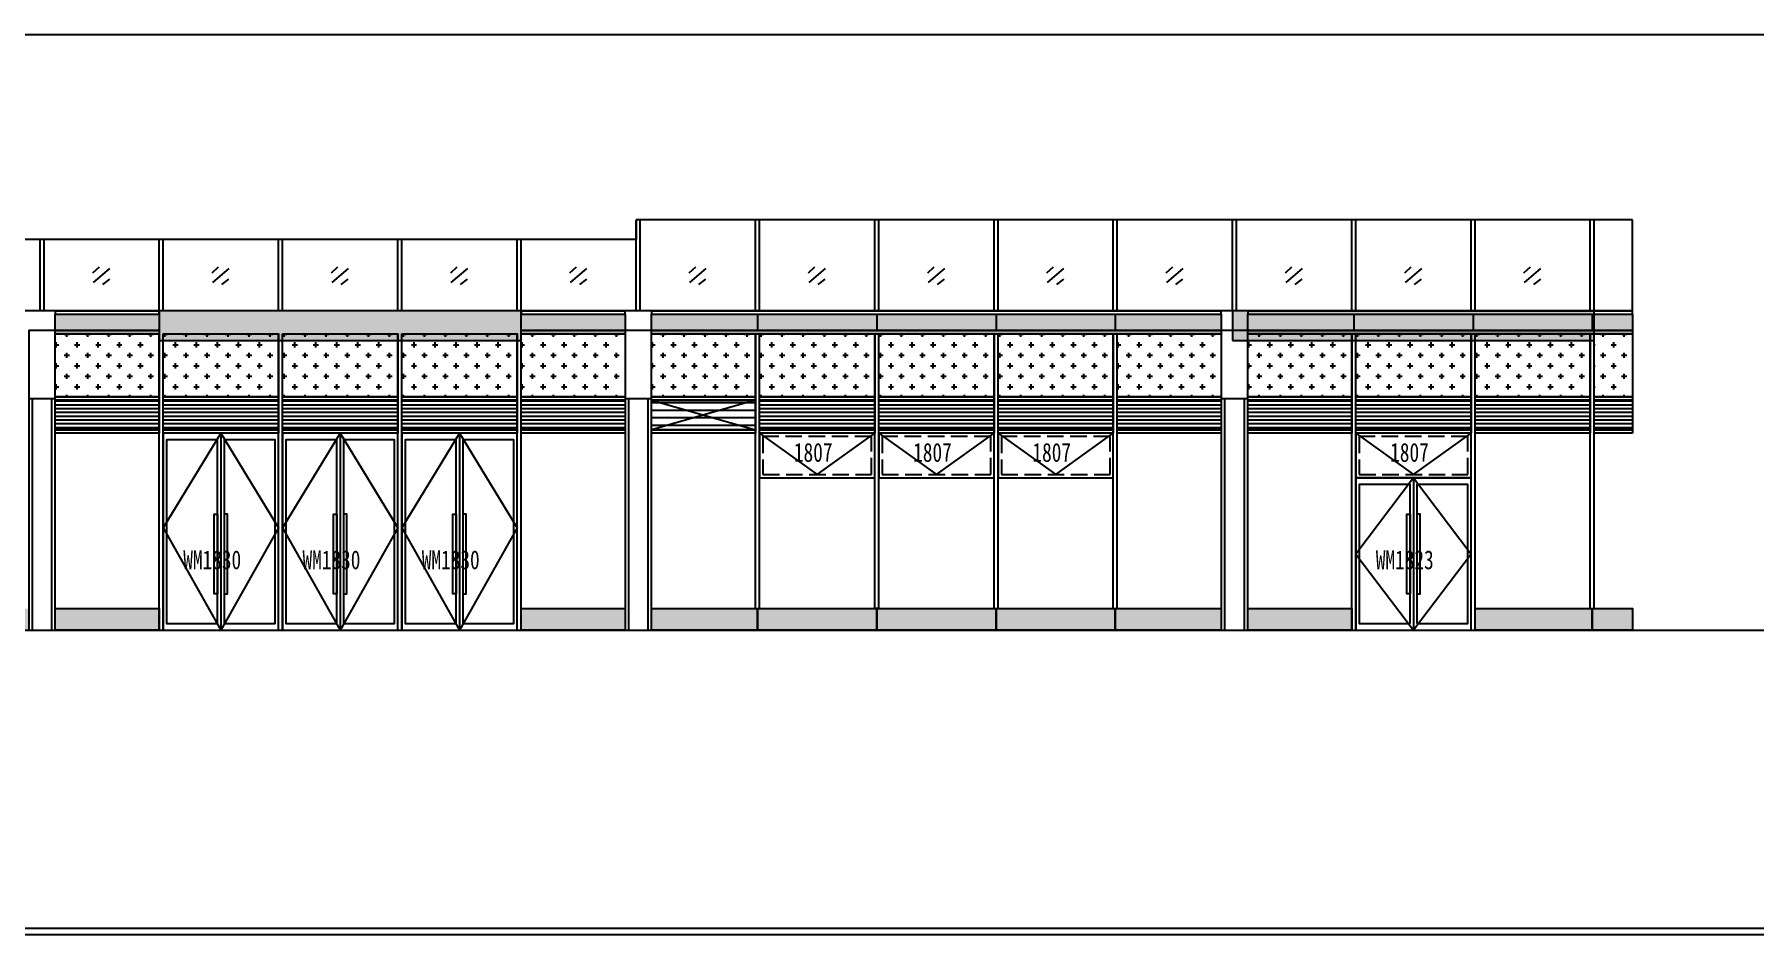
# Model space of a CAD drawing. Extents: x -483182 to 812890, y -390528 to -214858.
# Drawn here: x 283576 to 309540, y -390528 to -376928 of the extents above; entities that cross this region are included whole.
import ezdxf

# ---------------------------------------------------------------- set-up
doc = ezdxf.new("R2010")
doc.units = 0
doc.header["$LTSCALE"] = 1000
doc.header["$MEASUREMENT"] = 0
doc.linetypes.add('DASH', pattern=[0.35, 0.25, -0.1])
doc.layers.add('04-不打印_辅助线', color=165, linetype='Continuous', plot=False)
for name, color, linetype in [('05-填充_156', 156, 'Continuous'), ('05-填充_168', 168, 'Continuous'), ('05-填充_18', 18, 'Continuous'), ('A-C_窗', 140, 'Continuous'), ('A-C_门', 150, 'Continuous'), ('A-E_栏杆', 232, 'Continuous'), ('D-铝板', 181, 'Continuous'), ('外墙百叶', 162, 'Continuous')]:
    doc.layers.add(name, color=color, linetype=linetype)
doc.styles.add('_TCH_AXIS', font='STXIHEI_0.TTF', dxfattribs={"width": 0.75})
doc.styles.get("Standard").update_dxf_attribs({"font": 'STXIHEI_0.TTF', "width": 0.75})

# ---------------------------------------------------------------- blocks, each defined once
blk = doc.blocks.new('jmhrsdhj')
for p, q in [((-200, 3500), (-200, 0)), ((-150, 3500), (-150, 0)), ((150, 0), (150, 3500)), ((200, 0), (200, 3500))]:
    blk.add_line(p, q)
blk.add_lwpolyline([(-200, 3500), (200, 3500), (200, 4525), (-200, 4525)], close=True)
blk = doc.blocks.new('*U139')
at = {"layer": '05-填充_168'}
h = blk.add_hatch(color=256, dxfattribs=at)
h.dxf.hatch_style = 1
h.paths.add_polyline_path([(0, 300), (8600, 300), (8600, 50), (0, 50)])
for points in [[(0, 350), (8600, 350)], [(0, 300), (8600, 300)], [(0, 50), (8600, 50)], [(0, 0), (8600, 0)]]:
    blk.add_lwpolyline(points)
for points in [[(0, 300), (8600, 300), (8600, 350), (0, 350)], [(0, 300), (8600, 300), (8600, 50), (0, 50)], [(8600, 0), (0, 0), (0, 50), (8600, 50)]]:
    blk.add_lwpolyline(points, close=True)
blk = doc.blocks.new('*U149')
at = {"layer": 'A-C_窗'}
blk.add_line((0, 125), (0, -125), dxfattribs=at)
blk = doc.blocks.new('*U150')
at = {"layer": 'A-C_窗', "color": 0, "linetype": 'ByBlock', "lineweight": -2, "transparency": 16777216}
for p in [(0, 0), (1800, 0), (3600, 0), (5400, 0)]:
    blk.add_blockref('*U149', p, dxfattribs=at)
blk = doc.blocks.new('A$C2E0A5E3B')
blk.add_lwpolyline([(-5, 0), (1735, 0), (1735, 675), (-5, 675)], close=True)
for points in [[(-5, 675), (865, 50)], [(865, 50), (1735, 675)]]:
    blk.add_lwpolyline(points)
at = {"linetype": 'DASH'}
blk.add_lwpolyline([(45, 50), (1685, 50), (1685, 625), (45, 625)], close=True, dxfattribs=at)
at = {"layer": '04-不打印_辅助线', "width": 0.75}
blk.add_text('1807', height=285.4, dxfattribs=at).set_placement((514, 242))
blk = doc.blocks.new('*U147')
at = {"layer": 'A-C_窗'}
blk.add_blockref('A$C2E0A5E3B', (-865, -337.5), dxfattribs=at)
blk = doc.blocks.new('*U148')
at = {"layer": 'A-C_窗', "color": 0, "linetype": 'ByBlock', "lineweight": -2, "transparency": 16777216}
for p in [(0, 0), (1800, 0), (3600, 0)]:
    blk.add_blockref('*U147', p, dxfattribs=at)
blk = doc.blocks.new('*U145')
at = {"layer": '05-填充_168'}
h = blk.add_hatch(color=256, dxfattribs=at)
h.dxf.hatch_style = 1
h.paths.add_polyline_path([(0, 300), (5808, 300), (5808, 50), (0, 50)])
for points in [[(0, 350), (5808, 350)], [(0, 300), (5808, 300)], [(0, 50), (5808, 50)], [(0, 0), (5808, 0)]]:
    blk.add_lwpolyline(points)
for points in [[(0, 300), (5808, 300), (5808, 350), (0, 350)], [(0, 300), (5808, 300), (5808, 50), (0, 50)], [(5808, 0), (0, 0), (0, 50), (5808, 50)]]:
    blk.add_lwpolyline(points, close=True)
blk = doc.blocks.new('*U153')
at = {"layer": 'A-C_窗'}
blk.add_line((0, 125), (0, -125), dxfattribs=at)
blk = doc.blocks.new('*U154')
at = {"layer": 'A-C_窗', "color": 0, "linetype": 'ByBlock', "lineweight": -2, "transparency": 16777216}
for p in [(0, 0), (1800, 0), (3600, 0)]:
    blk.add_blockref('*U153', p, dxfattribs=at)
blk = doc.blocks.new('*U151')
at = {"layer": 'A-C_窗'}
blk.add_blockref('A$C2E0A5E3B', (-865, -337.5), dxfattribs=at)
blk = doc.blocks.new('*U152')
at = {"layer": 'A-C_窗', "color": 0, "linetype": 'ByBlock', "lineweight": -2, "transparency": 16777216}
blk.add_blockref('*U151', (0, 0), dxfattribs=at)
blk = doc.blocks.new('juytu')
for points in [[(870, 2975), (0, 1545), (870, 0)], [(870, 2975), (870, 0)], [(870, 2975), (1740, 1545), (870, 0)]]:
    blk.add_lwpolyline(points)
for points in [[(0, 0), (1740, 0), (1740, 2975), (0, 2975)], [(820, 100), (820, 2875), (50, 2875), (50, 100)], [(920, 100), (1690, 100), (1690, 2875), (920, 2875)], [(820, 550), (770, 550), (770, 1750), (820, 1750)], [(920, 550), (970, 550), (970, 1750), (920, 1750)]]:
    blk.add_lwpolyline(points, close=True)
at = {"layer": '04-不打印_辅助线', "style": '_TCH_AXIS', "width": 0.75}
blk.add_text('WM1830', height=285.4, dxfattribs=at).set_placement((302, 920))
blk = doc.blocks.new('*U143')
at = {"layer": '05-填充_168'}
h = blk.add_hatch(color=256, dxfattribs=at)
h.dxf.hatch_style = 1
h.paths.add_polyline_path([(0, 300), (1570, 300), (1570, 50), (0, 50)])
for points in [[(0, 350), (1570, 350)], [(0, 300), (1570, 300)], [(0, 50), (1570, 50)], [(0, 0), (1570, 0)]]:
    blk.add_lwpolyline(points)
for points in [[(0, 300), (1570, 300), (1570, 350), (0, 350)], [(0, 300), (1570, 300), (1570, 50), (0, 50)], [(1570, 0), (0, 0), (0, 50), (1570, 50)]]:
    blk.add_lwpolyline(points, close=True)
blk = doc.blocks.new('A$C58EF75E27')
at = {"layer": '05-填充_18'}
h = blk.add_hatch(color=256, dxfattribs=at)
h.dxf.hatch_style = 1
h.paths.add_polyline_path([(0, -100), (5460, -100), (5460, 350), (0, 350)])
blk.add_lwpolyline([(0, -100), (5460, -100), (5460, 350), (0, 350)], close=True)
blk = doc.blocks.new('*U142')
at = {"layer": '05-填充_168'}
h = blk.add_hatch(color=256, dxfattribs=at)
h.dxf.hatch_style = 1
h.paths.add_polyline_path([(0, 300), (1570, 300), (1570, 50), (0, 50)])
for points in [[(0, 350), (1570, 350)], [(0, 300), (1570, 300)], [(0, 50), (1570, 50)], [(0, 0), (1570, 0)]]:
    blk.add_lwpolyline(points)
for points in [[(0, 300), (1570, 300), (1570, 350), (0, 350)], [(0, 300), (1570, 300), (1570, 50), (0, 50)], [(1570, 0), (0, 0), (0, 50), (1570, 50)]]:
    blk.add_lwpolyline(points, close=True)
blk = doc.blocks.new('jtrsytrs')
at = {"layer": 'A-E_栏杆'}
for points in [[(861, -416), (763, -507)], [(1020, -435), (773, -648)], [(1016, -596), (911, -679)]]:
    blk.add_lwpolyline(points, dxfattribs=at)
blk = doc.blocks.new('*U165')
at = {"layer": 'A-C_窗'}
blk.add_blockref('jtrsytrs', (-907, 533), dxfattribs=at)
blk = doc.blocks.new('*U164')
at = {"layer": 'A-E_栏杆'}
for p, q in [((-30, -537.5), (-30, 537.5)), ((30, -537.5), (30, 537.5))]:
    blk.add_line(p, q, dxfattribs=at)
blk = doc.blocks.new('A$C5BC7050D')
for points in [[(-1735, 0), (5, 0), (5, 2300), (-1735, 2300)], [(-915, 100), (-915, 2200), (-1685, 2200), (-1685, 100)], [(-815, 100), (-45, 100), (-45, 2200), (-815, 2200)], [(-915, 550), (-965, 550), (-965, 1750), (-915, 1750)], [(-815, 550), (-765, 550), (-765, 1750), (-815, 1750)]]:
    blk.add_lwpolyline(points, close=True)
for points in [[(-865, 2300), (-1735, 1150), (-865, 0)], [(-865, 2300), (-865, 0)], [(-865, 2300), (5, 1150), (-865, 0)]]:
    blk.add_lwpolyline(points)
at = {"layer": '04-不打印_辅助线', "style": '_TCH_AXIS', "width": 0.75}
blk.add_text('WM1823', height=285.4, dxfattribs=at).set_placement((-1433, 920))
blk = doc.blocks.new('A$C58EF75E26')
at = {"layer": '05-填充_18'}
h = blk.add_hatch(color=256, dxfattribs=at)
h.dxf.hatch_style = 1
h.paths.add_polyline_path([(0, -100), (5460, -100), (5460, 350), (0, 350)])
blk.add_lwpolyline([(0, -100), (5460, -100), (5460, 350), (0, 350)], close=True)
blk = doc.blocks.new('ccc')
at = {"layer": 'A-C_窗'}
for points in [[(45000, 325), (46570, 325), (46570, 0), (45000, 0)], [(52030, 325), (53600, 325), (53600, 0), (52030, 0)], [(54000, 325), (55600, 325), (55600, 0), (54000, 0)], [(55600, 325), (57400, 325), (57400, 0), (55600, 0)], [(57400, 325), (59200, 325), (59200, 0), (57400, 0)], [(59200, 325), (61000, 325), (61000, 0), (59200, 0)], [(61000, 325), (62600, 325), (62600, 0), (61000, 0)], [(63000, 325), (64570, 325), (64570, 0), (63000, 0)], [(66430, 325), (68200, 325), (68200, 0), (66430, 0)], [(68200, 325), (68808, 325), (68808, 0), (68200, 0)]]:
    blk.add_lwpolyline(points, close=True, dxfattribs=at)
blk = doc.blocks.new('kiufyujytd')
at = {"layer": '05-填充_156'}
h = blk.add_hatch(dxfattribs=at)
h.set_pattern_fill('CROSS', color=136, scale=100)
h.set_pattern_definition([(0, (4783, 315929.43), (158.75, 158.75), [79.375, -238.125]), (90, (4822.68, 315889.74), (-158.75, 158.75), [79.375, -238.125])])
h.paths.add_polyline_path([(36200, 4175), (37770, 4175), (37770, 3225), (36200, 3225)])
h = blk.add_hatch(dxfattribs=at)
h.set_pattern_fill('CROSS', color=136, scale=100)
h.set_pattern_definition([(0, (6583, 315929.43), (158.75, 158.75), [79.375, -238.125]), (90, (6622.68, 315889.74), (-158.75, 158.75), [79.375, -238.125])])
h.paths.add_polyline_path([(37830, 4175), (39570, 4175), (39570, 3225), (37830, 3225)])
h = blk.add_hatch(dxfattribs=at)
h.set_pattern_fill('CROSS', color=136, scale=100)
h.set_pattern_definition([(0, (8383, 315929.43), (158.75, 158.75), [79.375, -238.125]), (90, (8422.68, 315889.74), (-158.75, 158.75), [79.375, -238.125])])
h.paths.add_polyline_path([(39630, 4175), (41370, 4175), (41370, 3225), (39630, 3225)])
h = blk.add_hatch(dxfattribs=at)
h.set_pattern_fill('CROSS', color=136, scale=100)
h.set_pattern_definition([(0, (10183, 315929.43), (158.75, 158.75), [79.375, -238.125]), (90, (10222.68, 315889.74), (-158.75, 158.75), [79.375, -238.125])])
h.paths.add_polyline_path([(41430, 4175), (43170, 4175), (43170, 3225), (41430, 3225)])
h = blk.add_hatch(dxfattribs=at)
h.set_pattern_fill('CROSS', color=136, scale=100)
h.set_pattern_definition([(0, (11813, 315929.43), (158.75, 158.75), [79.375, -238.125]), (90, (11852.68, 315889.74), (-158.75, 158.75), [79.375, -238.125])])
h.paths.add_polyline_path([(43230, 4175), (44800, 4175), (44800, 3225), (43230, 3225)])
h = blk.add_hatch(dxfattribs=at)
h.set_pattern_fill('CROSS', color=136, scale=100)
h.set_pattern_definition([(0, (13783, 315929.43), (158.75, 158.75), [79.375, -238.125]), (90, (13822.68, 315889.74), (-158.75, 158.75), [79.375, -238.125])])
h.paths.add_polyline_path([(45200, 4175), (46770, 4175), (46770, 3225), (45200, 3225)])
h = blk.add_hatch(dxfattribs=at)
h.set_pattern_fill('CROSS', color=136, scale=100)
h.set_pattern_definition([(0, (15583, 315929.43), (158.75, 158.75), [79.375, -238.125]), (90, (15622.68, 315889.74), (-158.75, 158.75), [79.375, -238.125])])
h.paths.add_polyline_path([(46830, 4175), (48570, 4175), (48570, 3225), (46830, 3225)])
h = blk.add_hatch(dxfattribs=at)
h.set_pattern_fill('CROSS', color=136, scale=100)
h.set_pattern_definition([(0, (17383, 315929.43), (158.75, 158.75), [79.375, -238.125]), (90, (17422.68, 315889.74), (-158.75, 158.75), [79.375, -238.125])])
h.paths.add_polyline_path([(48630, 4175), (50370, 4175), (50370, 3225), (48630, 3225)])
h = blk.add_hatch(dxfattribs=at)
h.set_pattern_fill('CROSS', color=136, scale=100)
h.set_pattern_definition([(0, (19183, 315929.43), (158.75, 158.75), [79.375, -238.125]), (90, (19222.68, 315889.74), (-158.75, 158.75), [79.375, -238.125])])
h.paths.add_polyline_path([(50430, 4175), (52170, 4175), (52170, 3225), (50430, 3225)])
h = blk.add_hatch(dxfattribs=at)
h.set_pattern_fill('CROSS', color=136, scale=100)
h.set_pattern_definition([(0, (20813, 315929.43), (158.75, 158.75), [79.375, -238.125]), (90, (20852.68, 315889.74), (-158.75, 158.75), [79.375, -238.125])])
h.paths.add_polyline_path([(52230, 4175), (53800, 4175), (53800, 3225), (52230, 3225)])
h = blk.add_hatch(dxfattribs=at)
h.set_pattern_fill('CROSS', color=136, scale=100)
h.set_pattern_definition([(0, (22783, 315929.43), (158.75, 158.75), [79.375, -238.125]), (90, (22822.68, 315889.74), (-158.75, 158.75), [79.375, -238.125])])
h.paths.add_polyline_path([(54200, 4175), (55770, 4175), (55770, 3225), (54200, 3225)])
h = blk.add_hatch(dxfattribs=at)
h.set_pattern_fill('CROSS', color=136, scale=100)
h.set_pattern_definition([(0, (24583, 315929.43), (158.75, 158.75), [79.375, -238.125]), (90, (24622.68, 315889.74), (-158.75, 158.75), [79.375, -238.125])])
h.paths.add_polyline_path([(55830, 4175), (57570, 4175), (57570, 3225), (55830, 3225)])
h = blk.add_hatch(dxfattribs=at)
h.set_pattern_fill('CROSS', color=136, scale=100)
h.set_pattern_definition([(0, (26383, 315929.43), (158.75, 158.75), [79.375, -238.125]), (90, (26422.68, 315889.74), (-158.75, 158.75), [79.375, -238.125])])
h.paths.add_polyline_path([(57630, 4175), (59370, 4175), (59370, 3225), (57630, 3225)])
h = blk.add_hatch(dxfattribs=at)
h.set_pattern_fill('CROSS', color=136, scale=100)
h.set_pattern_definition([(0, (27020.84, 315929.43), (158.75, 158.75), [79.375, -238.125]), (90, (27060.53, 315889.74), (-158.75, 158.75), [79.375, -238.125])])
h.paths.add_polyline_path([(59430, 4175), (60008, 4175), (60008, 3225), (59430, 3225)])
h = blk.add_hatch(dxfattribs=at)
h.set_pattern_fill('LINE', color=256, scale=60)
h.set_pattern_definition([(0, (37286, 2725), (0, 57.15), [])])
h.paths.add_polyline_path([(36200, 3175), (37770, 3175), (37770, 2725), (36200, 2725)])
h = blk.add_hatch(dxfattribs=at)
h.set_pattern_fill('LINE', color=256, scale=60)
h.set_pattern_definition([(0, (39086, 2725), (0, 57.15), [])])
h.paths.add_polyline_path([(37830, 3175), (39570, 3175), (39570, 2725), (37830, 2725)])
h = blk.add_hatch(dxfattribs=at)
h.set_pattern_fill('LINE', color=256, scale=60)
h.set_pattern_definition([(0, (40886, 2725), (0, 57.15), [])])
h.paths.add_polyline_path([(39630, 3175), (41370, 3175), (41370, 2725), (39630, 2725)])
h = blk.add_hatch(dxfattribs=at)
h.set_pattern_fill('LINE', color=256, scale=60)
h.set_pattern_definition([(0, (42686, 2725), (0, 57.15), [])])
h.paths.add_polyline_path([(41430, 3175), (43170, 3175), (43170, 2725), (41430, 2725)])
h = blk.add_hatch(dxfattribs=at)
h.set_pattern_fill('LINE', color=256, scale=60)
h.set_pattern_definition([(0, (44316, 2725), (0, 57.15), [])])
h.paths.add_polyline_path([(43230, 3175), (44800, 3175), (44800, 2725), (43230, 2725)])
h = blk.add_hatch(dxfattribs=at)
h.set_pattern_fill('LINE', color=256, scale=60)
h.set_pattern_definition([(0, (48086, 2725), (0, 57.15), [])])
h.paths.add_polyline_path([(46830, 3175), (48570, 3175), (48570, 2725), (46830, 2725)])
h = blk.add_hatch(dxfattribs=at)
h.set_pattern_fill('LINE', color=256, scale=60)
h.set_pattern_definition([(0, (49886, 2725), (0, 57.15), [])])
h.paths.add_polyline_path([(48630, 3175), (50370, 3175), (50370, 2725), (48630, 2725)])
h = blk.add_hatch(dxfattribs=at)
h.set_pattern_fill('LINE', color=256, scale=60)
h.set_pattern_definition([(0, (51686, 2725), (0, 57.15), [])])
h.paths.add_polyline_path([(50430, 3175), (52170, 3175), (52170, 2725), (50430, 2725)])
h = blk.add_hatch(dxfattribs=at)
h.set_pattern_fill('LINE', color=256, scale=60)
h.set_pattern_definition([(0, (53316, 2725), (0, 57.15), [])])
h.paths.add_polyline_path([(52230, 3175), (53800, 3175), (53800, 2725), (52230, 2725)])
h = blk.add_hatch(dxfattribs=at)
h.set_pattern_fill('LINE', color=256, scale=60)
h.set_pattern_definition([(0, (55286, 2725), (0, 57.15), [])])
h.paths.add_polyline_path([(54200, 3175), (55770, 3175), (55770, 2725), (54200, 2725)])
h = blk.add_hatch(dxfattribs=at)
h.set_pattern_fill('LINE', color=256, scale=60)
h.set_pattern_definition([(0, (57086, 2725), (0, 57.15), [])])
h.paths.add_polyline_path([(55830, 3175), (57570, 3175), (57570, 2725), (55830, 2725)])
h = blk.add_hatch(dxfattribs=at)
h.set_pattern_fill('LINE', color=256, scale=60)
h.set_pattern_definition([(0, (58886, 2725), (0, 57.15), [])])
h.paths.add_polyline_path([(57630, 3175), (59370, 3175), (59370, 2725), (57630, 2725)])
h = blk.add_hatch(dxfattribs=at)
h.set_pattern_fill('LINE', color=256, scale=60)
h.set_pattern_definition([(0, (59523.843, 2725), (0, 57.15), [])])
h.paths.add_polyline_path([(59430, 3175), (60008, 3175), (60008, 2725), (59430, 2725)])
at = {"layer": '05-填充_168'}
h = blk.add_hatch(color=256, dxfattribs=at)
h.dxf.hatch_style = 1
h.paths.add_polyline_path([(57630, -300), (60008, -300), (60008, 25), (57630, 25)])
h.paths.add_polyline_path([(54200, 25), (55770, 25), (55770, -300), (54200, -300)])
h.paths.add_polyline_path([(45200, -300), (53800, -300), (53800, 25), (45200, 25)])
h.paths.add_polyline_path([(43230, -300), (44800, -300), (44800, 25), (43230, 25)])
h.paths.add_polyline_path([(36200, 25), (37770, 25), (37770, -300), (36200, -300)])
h.paths.add_polyline_path([(27200, -300), (35800, -300), (35800, 25), (27200, 25)])
h.paths.add_polyline_path([(23430, -300), (26800, -300), (26800, 25), (23430, 25)])
h.paths.add_polyline_path([(18200, -300), (21570, -300), (21570, 25), (18200, 25)])
h.paths.add_polyline_path([(14430, -300), (17800, -300), (17800, 25), (14430, 25)])
h.paths.add_polyline_path([(9200, -300), (12570, -300), (12570, 25), (9200, 25)])
h.paths.add_polyline_path([(200, -300), (8800, -300), (8800, 25), (200, 25)])
h.paths.add_polyline_path([(-3570, -300), (-200, -300), (-200, 25), (-3570, 25)])
h.paths.add_polyline_path([(-5430, -300), (-8800, -300), (-8800, 25), (-5430, 25)])
at = {"layer": '外墙百叶'}
h = blk.add_hatch(dxfattribs=at)
h.set_pattern_fill('LINE', color=256, scale=120)
h.set_pattern_definition([(0, (15101.5, 72424), (0, 114.3), [])])
h.paths.add_polyline_path([(45200, 3175), (46770, 3175), (46770, 2725), (45200, 2725)])
for points in [[(36200, 4175), (37770, 4175), (37770, 3225), (36200, 3225)], [(37830, 4175), (39570, 4175), (39570, 3225), (37830, 3225)], [(39630, 4175), (41370, 4175), (41370, 3225), (39630, 3225)], [(41430, 4175), (43170, 4175), (43170, 3225), (41430, 3225)], [(43230, 4175), (44800, 4175), (44800, 3225), (43230, 3225)], [(45200, 4175), (46770, 4175), (46770, 3225), (45200, 3225)], [(46830, 4175), (48570, 4175), (48570, 3225), (46830, 3225)], [(48630, 4175), (50370, 4175), (50370, 3225), (48630, 3225)], [(50430, 4175), (52170, 4175), (52170, 3225), (50430, 3225)], [(52230, 4175), (53800, 4175), (53800, 3225), (52230, 3225)], [(54200, 4175), (55770, 4175), (55770, 3225), (54200, 3225)], [(55830, 4175), (57570, 4175), (57570, 3225), (55830, 3225)], [(57630, 4175), (59370, 4175), (59370, 3225), (57630, 3225)], [(59430, 4175), (60008, 4175), (60008, 3225), (59430, 3225)], [(37770, 3175), (36200, 3175), (36200, 3225), (37770, 3225)], [(36200, 3175), (37770, 3175), (37770, 2725), (36200, 2725)], [(39570, 3175), (37830, 3175), (37830, 3225), (39570, 3225)], [(37830, 3175), (39570, 3175), (39570, 2725), (37830, 2725)], [(41370, 3175), (39630, 3175), (39630, 3225), (41370, 3225)], [(39630, 3175), (41370, 3175), (41370, 2725), (39630, 2725)], [(43170, 3175), (41430, 3175), (41430, 3225), (43170, 3225)], [(41430, 3175), (43170, 3175), (43170, 2725), (41430, 2725)], [(44800, 3175), (43230, 3175), (43230, 3225), (44800, 3225)], [(43230, 3175), (44800, 3175), (44800, 2725), (43230, 2725)], [(46770, 3175), (45200, 3175), (45200, 3225), (46770, 3225)], [(45200, 3175), (46770, 3175), (46770, 2725), (45200, 2725)], [(48570, 3175), (46830, 3175), (46830, 3225), (48570, 3225)], [(46830, 3175), (48570, 3175), (48570, 2725), (46830, 2725)], [(50370, 3175), (48630, 3175), (48630, 3225), (50370, 3225)], [(48630, 3175), (50370, 3175), (50370, 2725), (48630, 2725)], [(52170, 3175), (50430, 3175), (50430, 3225), (52170, 3225)], [(50430, 3175), (52170, 3175), (52170, 2725), (50430, 2725)], [(53800, 3175), (52230, 3175), (52230, 3225), (53800, 3225)], [(52230, 3175), (53800, 3175), (53800, 2725), (52230, 2725)], [(55770, 3175), (54200, 3175), (54200, 3225), (55770, 3225)], [(54200, 3175), (55770, 3175), (55770, 2725), (54200, 2725)], [(57570, 3175), (55830, 3175), (55830, 3225), (57570, 3225)], [(55830, 3175), (57570, 3175), (57570, 2725), (55830, 2725)], [(59370, 3175), (57630, 3175), (57630, 3225), (59370, 3225)], [(57630, 3175), (59370, 3175), (59370, 2725), (57630, 2725)], [(60008, 3175), (59430, 3175), (59430, 3225), (60008, 3225)], [(59430, 3175), (60008, 3175), (60008, 2725), (59430, 2725)], [(37770, 2675), (36200, 2675), (36200, 2725), (37770, 2725)], [(39570, 2675), (37830, 2675), (37830, 2725), (39570, 2725)], [(41370, 2675), (39630, 2675), (39630, 2725), (41370, 2725)], [(43170, 2675), (41430, 2675), (41430, 2725), (43170, 2725)], [(44800, 2675), (43230, 2675), (43230, 2725), (44800, 2725)], [(46770, 2675), (45200, 2675), (45200, 2725), (46770, 2725)], [(48570, 2675), (46830, 2675), (46830, 2725), (48570, 2725)], [(50370, 2675), (48630, 2675), (48630, 2725), (50370, 2725)], [(52170, 2675), (50430, 2675), (50430, 2725), (52170, 2725)], [(53800, 2675), (52230, 2675), (52230, 2725), (53800, 2725)], [(55770, 2675), (54200, 2675), (54200, 2725), (55770, 2725)], [(57570, 2675), (55830, 2675), (55830, 2725), (57570, 2725)], [(59370, 2675), (57630, 2675), (57630, 2725), (59370, 2725)], [(60008, 2675), (59430, 2675), (59430, 2725), (60008, 2725)]]:
    blk.add_lwpolyline(points, close=True)
for points in [[(36200, 3225), (37770, 3225)], [(36200, 3175), (37770, 3175)], [(37830, 3225), (39570, 3225)], [(37830, 3175), (39570, 3175)], [(39630, 3225), (41370, 3225)], [(39630, 3175), (41370, 3175)], [(41430, 3225), (43170, 3225)], [(41430, 3175), (43170, 3175)], [(43230, 3225), (44800, 3225)], [(43230, 3175), (44800, 3175)], [(45200, 3225), (46770, 3225)], [(45200, 3175), (46770, 3175)], [(46830, 3225), (48570, 3225)], [(46830, 3175), (48570, 3175)], [(48630, 3225), (50370, 3225)], [(48630, 3175), (50370, 3175)], [(50430, 3225), (52170, 3225)], [(50430, 3175), (52170, 3175)], [(52230, 3225), (53800, 3225)], [(52230, 3175), (53800, 3175)], [(54200, 3225), (55770, 3225)], [(54200, 3175), (55770, 3175)], [(55830, 3225), (57570, 3225)], [(55830, 3175), (57570, 3175)], [(57630, 3225), (59370, 3225)], [(57630, 3175), (59370, 3175)], [(59430, 3225), (60008, 3225)], [(59430, 3175), (60008, 3175)]]:
    blk.add_lwpolyline(points)
at = {"layer": 'A-C_窗'}
for p, q in [((44970, 5900), (44970, 5600)), ((60008, 4525), (60008, 5900)), ((37770, -300), (37770, 4175)), ((37830, -300), (37830, 4175)), ((39570, -300), (39570, 4175)), ((39630, -300), (39630, 4175)), ((41370, -300), (41370, 4175)), ((41430, -300), (41430, 4175)), ((43170, -300), (43170, 4175)), ((43230, -300), (43230, 4175)), ((46770, 25), (46770, 4175)), ((46830, 25), (46830, 4175)), ((48570, 25), (48570, 4175)), ((48630, 25), (48630, 4175)), ((50370, 25), (50370, 4175)), ((50430, 25), (50430, 4175)), ((52170, 25), (52170, 4175)), ((52230, 25), (52230, 4175)), ((55770, -300), (55770, 4175)), ((55830, -300), (55830, 4175)), ((57570, -300), (57570, 4175)), ((57630, -300), (57630, 4175)), ((59370, 25), (59370, 4175)), ((59430, 25), (59430, 4175))]:
    blk.add_line(p, q, dxfattribs=at)
for points in [[(60008, 5900), (44970, 5900)], [(-1120, 5600), (-8800, 5600), (-8800, -300), (44970, -300)], [(44970, 5600), (1120, 5600)]]:
    blk.add_lwpolyline(points, dxfattribs=at)
at = {"layer": 'A-E_栏杆'}
for p, q in [((44970, 4525), (44970, 5900)), ((45030, 4525), (45030, 5900)), ((46770, 4525), (46770, 5900)), ((46830, 4525), (46830, 5900)), ((48570, 4525), (48570, 5900)), ((48630, 4525), (48630, 5900)), ((50370, 4525), (50370, 5900)), ((50430, 4525), (50430, 5900)), ((52170, 4525), (52170, 5900)), ((52230, 4525), (52230, 5900)), ((53970, 4525), (53970, 5900)), ((54030, 4525), (54030, 5900)), ((55770, 4525), (55770, 5900)), ((55830, 4525), (55830, 5900)), ((57570, 4525), (57570, 5900)), ((57630, 4525), (57630, 5900)), ((59370, 4525), (59370, 5900)), ((59430, 4525), (59430, 5900))]:
    blk.add_line(p, q, dxfattribs=at)
at = {"layer": '外墙百叶'}
for p, q in [((46770, 3175), (45200, 2725)), ((45200, 3175), (46770, 2725))]:
    blk.add_line(p, q, dxfattribs=at)
blk.add_blockref('ccc', (-8800, -300))
at = {"layer": 'A-C_窗'}
for name, p in [('*U143', (36200, 4175)), ('*U142', (43230, 4175)), ('*U139', (45200, 4175)), ('*U150', (46800, 4350)), ('*U145', (54200, 4175)), ('*U154', (55800, 4350)), ('*U148', (47700, 2338)), ('*U152', (56700, 2338))]:
    blk.add_blockref(name, p, dxfattribs=at)
at = {"layer": 'A-C_门'}
for name, p in [('juytu', (37830, -300)), ('juytu', (39630, -300)), ('juytu', (41430, -300)), ('A$C5BC7050D', (57565, -300))]:
    blk.add_blockref(name, p, dxfattribs=at)
at = {"layer": 'A-E_栏杆', "color": 0, "linetype": 'ByBlock', "lineweight": -2, "transparency": 16777216}
for name, p in [('*U164', (36000, 5062)), ('*U164', (37800, 5062)), ('*U164', (39600, 5062)), ('*U164', (41400, 5062)), ('*U164', (43200, 5062)), ('*U165', (36907, 5067)), ('*U165', (38707, 5067)), ('*U165', (40507, 5067)), ('*U165', (42307, 5067)), ('*U165', (44107, 5067)), ('*U165', (45907, 5067)), ('*U165', (47707, 5067)), ('*U165', (49507, 5067)), ('*U165', (51307, 5067)), ('*U165', (53107, 5067)), ('*U165', (54907, 5067)), ('*U165', (56707, 5067)), ('*U165', (58507, 5067))]:
    blk.add_blockref(name, p, dxfattribs=at)
at = {"layer": 'D-铝板'}
for name, p in [('A$C58EF75E27', (37770, 4175)), ('A$C58EF75E26', (53970, 4175)), ('jmhrsdhj', (36000, -300)), ('jmhrsdhj', (45000, -300)), ('jmhrsdhj', (54000, -300))]:
    blk.add_blockref(name, p, dxfattribs=at)

msp = doc.modelspace()

# ---------------------------------------------------------------- linework, layer by layer
for points in [[(296320.5, -385603.4), (296260.5, -385603.4)], [(296290.5, -385603.4), (296290.5, -385928.4)]]:
    msp.add_lwpolyline(points)
at = {"layer": '04-不打印_辅助线'}
for points in [[(-29082.7, -376928.4), (480719.6, -376928.4)], [(-29082.7, -385928.4), (480719.6, -385928.4)], [(-29082.7, -390428.4), (480719.6, -390428.4)], [(-29082.7, -390528.4), (480719.6, -390528.4)]]:
    msp.add_lwpolyline(points, dxfattribs=at)
at = {"layer": 'A-C_窗'}
msp.add_lwpolyline([(307698.3, -381103.4), (238890.5, -381103.4)], dxfattribs=at)

# ---------------------------------------------------------------- block references
msp.add_blockref('kiufyujytd', (247690.5, -385628.4), dxfattribs=at)

doc.saveas('drawing.dxf')
